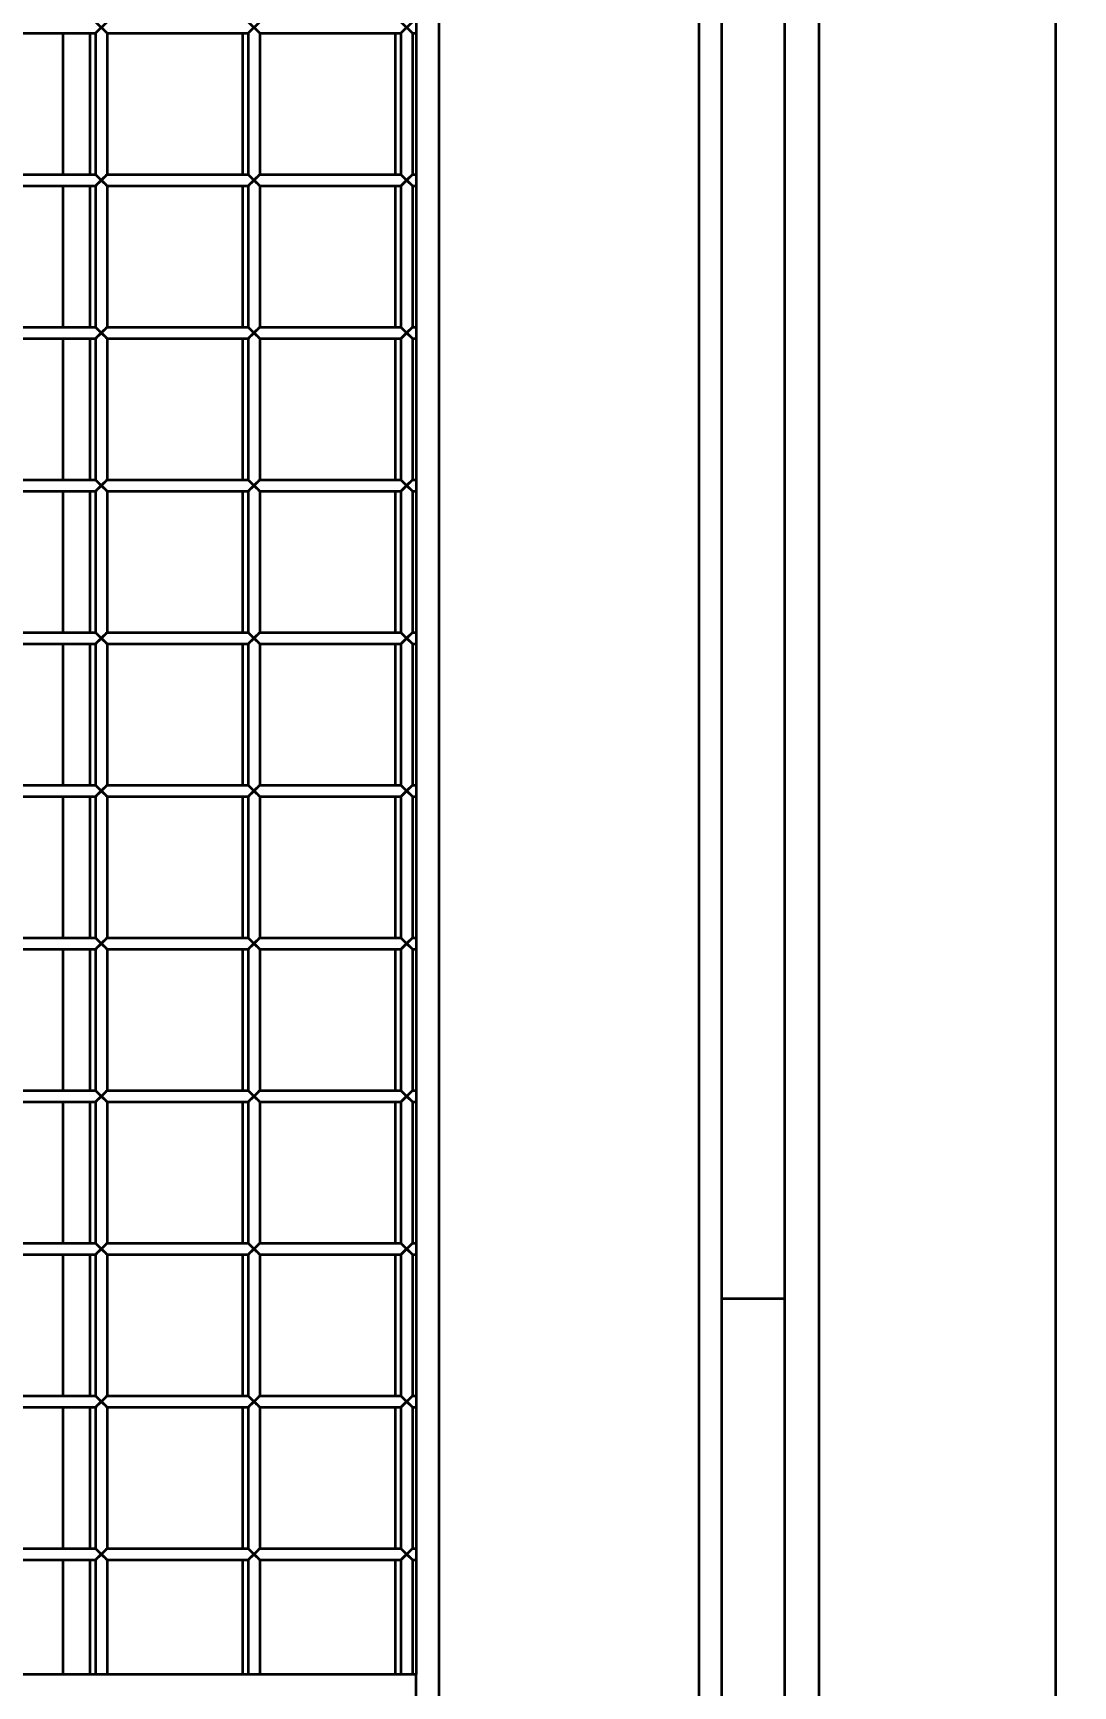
# Model space of a CAD drawing. Header units: millimetres. Extents: x 32496 to 166256, y 3504 to 23939.
# Drawn here: x 148195.3 to 148467.7, y 12488.8 to 12921.9 of the extents above; entities that cross this region are included whole.
import ezdxf

# ---------------------------------------------------------------- set-up
doc = ezdxf.new("R2010")
doc.units = ezdxf.units.MM
doc.header["$PDSIZE"] = -5
doc.layers.get('0').update_dxf_attribs({"lineweight": 35})
doc.layers.get('Defpoints').update_dxf_attribs({"lineweight": 18})
doc.layers.add('THICK', color=7, linetype='Continuous', lineweight=0)
doc.styles.add('TH_GBDIM', font='仿宋_GB2312.ttf', dxfattribs={"width": 0.8})
doc.dimstyles.new('TH_GBDIM', dxfattribs={"dimscale": 42, "dimtxt": 3, "dimasz": 3, "dimexe": 1.2, "dimexo": 0, "dimgap": 1, "dimtad": 1, "dimdec": 1, "dimdsep": 46, "dimtxsty": 'TH_GBDIM', "dimcen": 2.5, "dimdle": 252, "dimclrd": 4, "dimclre": 4, "dimclrt": 3, "dimadec": 0, "dimazin": 2, "dimtfac": 0.714286, "dimtdec": 1, "dimtmove": 0, "dimatfit": 3, "dimfxl": 1, "dimtolj": 1, "dimarcsym": 0})

# ---------------------------------------------------------------- blocks, each defined once
blk = doc.blocks.new('*D5866')
at = {"layer": 'Defpoints', "color": 0}
for p in [(146504.2, 13263.4), (152827.2, 12081.36), (152827.2, 11822.56)]:
    blk.add_point(p, dxfattribs=at)
at = {"layer": 'THICK', "color": 4, "linetype": 'Continuous', "lineweight": -2}
for p, q in [((146504.2, 13263.4), (146504.2, 11792.56)), ((152827.2, 12081.36), (152827.2, 11792.56)), ((146579.2, 11822.56), (152752.2, 11822.56))]:
    blk.add_line(p, q, dxfattribs=at)
at = {"layer": 'THICK', "color": 4}
for points in [[(146579.2, 11835.06), (146579.2, 11810.06), (146504.2, 11822.56)], [(152752.2, 11810.06), (152752.2, 11835.06), (152827.2, 11822.56)]]:
    blk.add_solid(points, dxfattribs=at)
at = {"layer": 'THICK', "color": 3, "lineweight": -3, "insert": (149665.7, 11885.26), "char_height": 75, "attachment_point": 5, "style": 'TH_GBDIM'}
blk.add_mtext('\\A1;About {\\A1;6323}', dxfattribs=at)
blk = doc.blocks.new('8-1250')
at = {"linetype": 'Continuous'}
for p, q in [((-133.13, -34671.29), (-133.13, -32152.29)), ((-300.63, -33789.43), (-300.63, -34414.79)), ((-294.63, -34433.17), (-294.63, -33790.41)), ((-226.63, -33799.29), (-226.63, -34424.29)), ((-220.63, -34424.29), (-220.63, -33799.29)), ((-204.13, -34424.29), (-204.13, -33799.29)), ((-195.13, -34424.29), (-195.13, -33799.29)), ((-384.63, -33981.79), (-381.63, -33984.79)), ((-384.63, -33984.79), (-381.63, -33981.79)), ((-344.63, -33981.79), (-341.63, -33984.79)), ((-344.63, -33984.79), (-341.63, -33981.79)), ((-304.63, -33981.79), (-301.63, -33984.79)), ((-304.63, -33984.79), (-301.63, -33981.79)), ((-421.63, -33984.79), (-384.63, -33984.79)), ((-393.13, -34021.79), (-393.13, -33984.79)), ((-386.13, -33984.79), (-386.13, -34021.79)), ((-384.63, -33984.79), (-384.63, -34021.79)), ((-381.63, -33984.79), (-344.63, -33984.79)), ((-381.63, -33984.79), (-381.63, -34021.79)), ((-346.13, -33984.79), (-346.13, -34021.79)), ((-344.63, -33984.79), (-344.63, -34021.79)), ((-341.63, -33984.79), (-304.63, -33984.79)), ((-341.63, -33984.79), (-341.63, -34021.79)), ((-306.13, -33984.79), (-306.13, -34021.79)), ((-304.63, -33984.79), (-304.63, -34021.79)), ((-301.63, -33984.79), (-300.63, -33984.79)), ((-301.63, -33984.79), (-301.63, -34021.79)), ((-421.63, -34021.79), (-384.63, -34021.79)), ((-421.63, -34024.79), (-384.63, -34024.79)), ((-393.13, -34061.79), (-393.13, -34024.79)), ((-386.13, -34024.79), (-386.13, -34061.79)), ((-384.63, -34021.79), (-381.63, -34024.79)), ((-384.63, -34024.79), (-381.63, -34021.79)), ((-384.63, -34024.79), (-384.63, -34061.79)), ((-381.63, -34021.79), (-344.63, -34021.79)), ((-381.63, -34024.79), (-344.63, -34024.79)), ((-381.63, -34024.79), (-381.63, -34061.79)), ((-346.13, -34024.79), (-346.13, -34061.79)), ((-344.63, -34021.79), (-341.63, -34024.79)), ((-344.63, -34024.79), (-341.63, -34021.79)), ((-344.63, -34024.79), (-344.63, -34061.79)), ((-341.63, -34021.79), (-304.63, -34021.79)), ((-341.63, -34024.79), (-304.63, -34024.79)), ((-341.63, -34024.79), (-341.63, -34061.79)), ((-306.13, -34024.79), (-306.13, -34061.79)), ((-304.63, -34021.79), (-301.63, -34024.79)), ((-304.63, -34024.79), (-301.63, -34021.79)), ((-304.63, -34024.79), (-304.63, -34061.79)), ((-301.63, -34021.79), (-300.63, -34021.79)), ((-301.63, -34024.79), (-300.63, -34024.79)), ((-301.63, -34024.79), (-301.63, -34061.79)), ((-421.63, -34061.79), (-384.63, -34061.79)), ((-384.63, -34061.79), (-381.63, -34064.79)), ((-384.63, -34064.79), (-381.63, -34061.79)), ((-381.63, -34061.79), (-344.63, -34061.79)), ((-344.63, -34061.79), (-341.63, -34064.79)), ((-344.63, -34064.79), (-341.63, -34061.79)), ((-341.63, -34061.79), (-304.63, -34061.79)), ((-304.63, -34061.79), (-301.63, -34064.79)), ((-304.63, -34064.79), (-301.63, -34061.79)), ((-301.63, -34061.79), (-300.63, -34061.79)), ((-421.63, -34064.79), (-384.63, -34064.79)), ((-393.13, -34101.79), (-393.13, -34064.79)), ((-386.13, -34064.79), (-386.13, -34101.79)), ((-384.63, -34064.79), (-384.63, -34101.79)), ((-381.63, -34064.79), (-344.63, -34064.79)), ((-381.63, -34064.79), (-381.63, -34101.79)), ((-346.13, -34064.79), (-346.13, -34101.79)), ((-344.63, -34064.79), (-344.63, -34101.79)), ((-341.63, -34064.79), (-304.63, -34064.79)), ((-341.63, -34064.79), (-341.63, -34101.79)), ((-306.13, -34064.79), (-306.13, -34101.79)), ((-304.63, -34064.79), (-304.63, -34101.79)), ((-301.63, -34064.79), (-300.63, -34064.79)), ((-301.63, -34064.79), (-301.63, -34101.79)), ((-421.63, -34101.79), (-384.63, -34101.79)), ((-384.63, -34101.79), (-381.63, -34104.79)), ((-384.63, -34104.79), (-381.63, -34101.79)), ((-381.63, -34101.79), (-344.63, -34101.79)), ((-344.63, -34101.79), (-341.63, -34104.79)), ((-344.63, -34104.79), (-341.63, -34101.79)), ((-341.63, -34101.79), (-304.63, -34101.79)), ((-304.63, -34101.79), (-301.63, -34104.79)), ((-304.63, -34104.79), (-301.63, -34101.79)), ((-301.63, -34101.79), (-300.63, -34101.79)), ((-421.63, -34104.79), (-384.63, -34104.79)), ((-393.13, -34141.79), (-393.13, -34104.79)), ((-386.13, -34104.79), (-386.13, -34141.79)), ((-384.63, -34104.79), (-384.63, -34141.79)), ((-381.63, -34104.79), (-344.63, -34104.79)), ((-381.63, -34104.79), (-381.63, -34141.79)), ((-346.13, -34104.79), (-346.13, -34141.79)), ((-344.63, -34104.79), (-344.63, -34141.79)), ((-341.63, -34104.79), (-304.63, -34104.79)), ((-341.63, -34104.79), (-341.63, -34141.79)), ((-306.13, -34104.79), (-306.13, -34141.79)), ((-304.63, -34104.79), (-304.63, -34141.79)), ((-301.63, -34104.79), (-300.63, -34104.79)), ((-301.63, -34104.79), (-301.63, -34141.79)), ((-421.63, -34141.79), (-384.63, -34141.79)), ((-384.63, -34141.79), (-381.63, -34144.79)), ((-384.63, -34144.79), (-381.63, -34141.79)), ((-381.63, -34141.79), (-344.63, -34141.79)), ((-344.63, -34141.79), (-341.63, -34144.79)), ((-344.63, -34144.79), (-341.63, -34141.79)), ((-341.63, -34141.79), (-304.63, -34141.79)), ((-304.63, -34141.79), (-301.63, -34144.79)), ((-304.63, -34144.79), (-301.63, -34141.79)), ((-301.63, -34141.79), (-300.63, -34141.79)), ((-421.63, -34144.79), (-384.63, -34144.79)), ((-393.13, -34181.79), (-393.13, -34144.79)), ((-386.13, -34144.79), (-386.13, -34181.79)), ((-384.63, -34144.79), (-384.63, -34181.79)), ((-381.63, -34144.79), (-344.63, -34144.79)), ((-381.63, -34144.79), (-381.63, -34181.79)), ((-346.13, -34144.79), (-346.13, -34181.79)), ((-344.63, -34144.79), (-344.63, -34181.79)), ((-341.63, -34144.79), (-304.63, -34144.79)), ((-341.63, -34144.79), (-341.63, -34181.79)), ((-306.13, -34144.79), (-306.13, -34181.79)), ((-304.63, -34144.79), (-304.63, -34181.79)), ((-301.63, -34144.79), (-300.63, -34144.79)), ((-301.63, -34144.79), (-301.63, -34181.79)), ((-421.63, -34181.79), (-384.63, -34181.79)), ((-421.63, -34184.79), (-384.63, -34184.79)), ((-393.13, -34221.79), (-393.13, -34184.79)), ((-386.13, -34184.79), (-386.13, -34221.79)), ((-384.63, -34181.79), (-381.63, -34184.79)), ((-384.63, -34184.79), (-381.63, -34181.79)), ((-384.63, -34184.79), (-384.63, -34221.79)), ((-381.63, -34181.79), (-344.63, -34181.79)), ((-381.63, -34184.79), (-344.63, -34184.79)), ((-381.63, -34184.79), (-381.63, -34221.79)), ((-346.13, -34184.79), (-346.13, -34221.79)), ((-344.63, -34181.79), (-341.63, -34184.79)), ((-344.63, -34184.79), (-341.63, -34181.79)), ((-344.63, -34184.79), (-344.63, -34221.79)), ((-341.63, -34181.79), (-304.63, -34181.79)), ((-341.63, -34184.79), (-304.63, -34184.79)), ((-341.63, -34184.79), (-341.63, -34221.79)), ((-306.13, -34184.79), (-306.13, -34221.79)), ((-304.63, -34181.79), (-301.63, -34184.79)), ((-304.63, -34184.79), (-301.63, -34181.79)), ((-304.63, -34184.79), (-304.63, -34221.79)), ((-301.63, -34181.79), (-300.63, -34181.79)), ((-301.63, -34184.79), (-300.63, -34184.79)), ((-301.63, -34184.79), (-301.63, -34221.79)), ((-421.63, -34221.79), (-384.63, -34221.79)), ((-384.63, -34221.79), (-381.63, -34224.79)), ((-384.63, -34224.79), (-381.63, -34221.79)), ((-381.63, -34221.79), (-344.63, -34221.79)), ((-344.63, -34221.79), (-341.63, -34224.79)), ((-344.63, -34224.79), (-341.63, -34221.79)), ((-341.63, -34221.79), (-304.63, -34221.79)), ((-304.63, -34221.79), (-301.63, -34224.79)), ((-304.63, -34224.79), (-301.63, -34221.79)), ((-301.63, -34221.79), (-300.63, -34221.79)), ((-421.63, -34224.79), (-384.63, -34224.79)), ((-393.13, -34261.79), (-393.13, -34224.79)), ((-386.13, -34224.79), (-386.13, -34261.79)), ((-384.63, -34224.79), (-384.63, -34261.79)), ((-381.63, -34224.79), (-344.63, -34224.79)), ((-381.63, -34224.79), (-381.63, -34261.79)), ((-346.13, -34224.79), (-346.13, -34261.79)), ((-344.63, -34224.79), (-344.63, -34261.79)), ((-341.63, -34224.79), (-304.63, -34224.79)), ((-341.63, -34224.79), (-341.63, -34261.79)), ((-306.13, -34224.79), (-306.13, -34261.79)), ((-304.63, -34224.79), (-304.63, -34261.79)), ((-301.63, -34224.79), (-300.63, -34224.79)), ((-301.63, -34224.79), (-301.63, -34261.79)), ((-421.63, -34261.79), (-384.63, -34261.79)), ((-384.63, -34261.79), (-381.63, -34264.79)), ((-384.63, -34264.79), (-381.63, -34261.79)), ((-381.63, -34261.79), (-344.63, -34261.79)), ((-344.63, -34261.79), (-341.63, -34264.79)), ((-344.63, -34264.79), (-341.63, -34261.79)), ((-341.63, -34261.79), (-304.63, -34261.79)), ((-304.63, -34261.79), (-301.63, -34264.79)), ((-304.63, -34264.79), (-301.63, -34261.79)), ((-301.63, -34261.79), (-300.63, -34261.79)), ((-421.63, -34264.79), (-384.63, -34264.79)), ((-393.13, -34301.79), (-393.13, -34264.79)), ((-386.13, -34264.79), (-386.13, -34301.79)), ((-384.63, -34264.79), (-384.63, -34301.79)), ((-381.63, -34264.79), (-344.63, -34264.79)), ((-381.63, -34264.79), (-381.63, -34301.79)), ((-346.13, -34264.79), (-346.13, -34301.79)), ((-344.63, -34264.79), (-344.63, -34301.79)), ((-341.63, -34264.79), (-304.63, -34264.79)), ((-341.63, -34264.79), (-341.63, -34301.79)), ((-306.13, -34264.79), (-306.13, -34301.79)), ((-304.63, -34264.79), (-304.63, -34301.79)), ((-301.63, -34264.79), (-300.63, -34264.79)), ((-301.63, -34264.79), (-301.63, -34301.79)), ((-421.63, -34301.79), (-384.63, -34301.79)), ((-384.63, -34301.79), (-381.63, -34304.79)), ((-384.63, -34304.79), (-381.63, -34301.79)), ((-381.63, -34301.79), (-344.63, -34301.79)), ((-344.63, -34301.79), (-341.63, -34304.79)), ((-344.63, -34304.79), (-341.63, -34301.79)), ((-341.63, -34301.79), (-304.63, -34301.79)), ((-304.63, -34301.79), (-301.63, -34304.79)), ((-304.63, -34304.79), (-301.63, -34301.79)), ((-301.63, -34301.79), (-300.63, -34301.79)), ((-421.63, -34304.79), (-384.63, -34304.79)), ((-393.13, -34341.79), (-393.13, -34304.79)), ((-386.13, -34304.79), (-386.13, -34341.79)), ((-384.63, -34304.79), (-384.63, -34341.79)), ((-381.63, -34304.79), (-344.63, -34304.79)), ((-381.63, -34304.79), (-381.63, -34341.79)), ((-346.13, -34304.79), (-346.13, -34341.79)), ((-344.63, -34304.79), (-344.63, -34341.79)), ((-341.63, -34304.79), (-304.63, -34304.79)), ((-341.63, -34304.79), (-341.63, -34341.79)), ((-306.13, -34304.79), (-306.13, -34341.79)), ((-304.63, -34304.79), (-304.63, -34341.79)), ((-301.63, -34304.79), (-300.63, -34304.79)), ((-301.63, -34304.79), (-301.63, -34341.79)), ((-220.63, -34316.29), (-204.13, -34316.29)), ((-421.63, -34341.79), (-384.63, -34341.79)), ((-421.63, -34344.79), (-384.63, -34344.79)), ((-393.13, -34381.79), (-393.13, -34344.79)), ((-386.13, -34344.79), (-386.13, -34381.79)), ((-384.63, -34341.79), (-381.63, -34344.79)), ((-384.63, -34344.79), (-381.63, -34341.79)), ((-384.63, -34344.79), (-384.63, -34381.79)), ((-381.63, -34341.79), (-344.63, -34341.79)), ((-381.63, -34344.79), (-344.63, -34344.79)), ((-381.63, -34344.79), (-381.63, -34381.79)), ((-346.13, -34344.79), (-346.13, -34381.79)), ((-344.63, -34341.79), (-341.63, -34344.79)), ((-344.63, -34344.79), (-341.63, -34341.79)), ((-344.63, -34344.79), (-344.63, -34381.79)), ((-341.63, -34341.79), (-304.63, -34341.79)), ((-341.63, -34344.79), (-304.63, -34344.79)), ((-341.63, -34344.79), (-341.63, -34381.79)), ((-306.13, -34344.79), (-306.13, -34381.79)), ((-304.63, -34341.79), (-301.63, -34344.79)), ((-304.63, -34344.79), (-301.63, -34341.79)), ((-304.63, -34344.79), (-304.63, -34381.79)), ((-301.63, -34341.79), (-300.63, -34341.79)), ((-301.63, -34344.79), (-300.63, -34344.79)), ((-301.63, -34344.79), (-301.63, -34381.79)), ((-421.63, -34381.79), (-384.63, -34381.79)), ((-384.63, -34381.79), (-381.63, -34384.79)), ((-384.63, -34384.79), (-381.63, -34381.79)), ((-381.63, -34381.79), (-344.63, -34381.79)), ((-344.63, -34381.79), (-341.63, -34384.79)), ((-344.63, -34384.79), (-341.63, -34381.79)), ((-341.63, -34381.79), (-304.63, -34381.79)), ((-304.63, -34381.79), (-301.63, -34384.79)), ((-304.63, -34384.79), (-301.63, -34381.79)), ((-301.63, -34381.79), (-300.63, -34381.79)), ((-421.63, -34384.79), (-384.63, -34384.79)), ((-393.13, -34414.79), (-393.13, -34384.79)), ((-386.13, -34384.79), (-386.13, -34414.79)), ((-384.63, -34384.79), (-384.63, -34414.79)), ((-381.63, -34384.79), (-344.63, -34384.79)), ((-381.63, -34384.79), (-381.63, -34414.79)), ((-346.13, -34384.79), (-346.13, -34414.79)), ((-344.63, -34384.79), (-344.63, -34414.79)), ((-341.63, -34384.79), (-304.63, -34384.79)), ((-341.63, -34384.79), (-341.63, -34414.79)), ((-306.13, -34384.79), (-306.13, -34414.79)), ((-304.63, -34384.79), (-304.63, -34414.79)), ((-301.63, -34384.79), (-300.63, -34384.79)), ((-301.63, -34384.79), (-301.63, -34414.79)), ((-300.63, -34414.79), (-926.63, -34414.79)), ((-300.63, -34434.15), (-300.63, -34414.79))]:
    blk.add_line(p, q, dxfattribs=at)
for points in [[(-384.63, -34021.79), (-384.2, -34022.22), (-383.71, -34022.71), (-382.54, -34023.88)], [(-383.13, -34023.29), (-383.72, -34023.88), (-384.19, -34024.35), (-384.51, -34024.67)], [(-383.13, -34023.29), (-382.54, -34022.7), (-382.07, -34022.23), (-381.74, -34021.9)], [(-381.74, -34024.67), (-382.07, -34024.35), (-382.54, -34023.88)], [(-344.63, -34021.79), (-344.2, -34022.22), (-343.71, -34022.71), (-342.54, -34023.88)], [(-343.13, -34023.29), (-343.72, -34023.88), (-344.19, -34024.35), (-344.51, -34024.67)], [(-343.13, -34023.29), (-342.54, -34022.7), (-342.07, -34022.23), (-341.74, -34021.9)], [(-341.74, -34024.67), (-342.07, -34024.35), (-342.54, -34023.88)], [(-304.63, -34021.79), (-304.2, -34022.22), (-303.71, -34022.71), (-302.54, -34023.88)], [(-303.13, -34023.29), (-303.72, -34023.88), (-304.19, -34024.35), (-304.51, -34024.67)], [(-303.13, -34023.29), (-302.54, -34022.7), (-302.07, -34022.23), (-301.74, -34021.9)], [(-301.74, -34024.67), (-302.07, -34024.35), (-302.54, -34023.88)], [(-384.63, -34061.79), (-384.2, -34062.22), (-383.71, -34062.71), (-382.54, -34063.88)], [(-383.13, -34063.29), (-383.72, -34063.88), (-384.19, -34064.35), (-384.51, -34064.67)], [(-383.13, -34063.29), (-382.54, -34062.7), (-382.07, -34062.23), (-381.74, -34061.9)], [(-381.74, -34064.67), (-382.07, -34064.35), (-382.54, -34063.88)], [(-344.63, -34061.79), (-344.2, -34062.22), (-343.71, -34062.71), (-342.54, -34063.88)], [(-343.13, -34063.29), (-343.72, -34063.88), (-344.19, -34064.35), (-344.51, -34064.67)], [(-343.13, -34063.29), (-342.54, -34062.7), (-342.07, -34062.23), (-341.74, -34061.9)], [(-341.74, -34064.67), (-342.07, -34064.35), (-342.54, -34063.88)], [(-304.63, -34061.79), (-304.2, -34062.22), (-303.71, -34062.71), (-302.54, -34063.88)], [(-303.13, -34063.29), (-303.72, -34063.88), (-304.19, -34064.35), (-304.51, -34064.67)], [(-303.13, -34063.29), (-302.54, -34062.7), (-302.07, -34062.23), (-301.74, -34061.9)], [(-301.74, -34064.67), (-302.07, -34064.35), (-302.54, -34063.88)], [(-384.63, -34101.79), (-384.2, -34102.22), (-383.71, -34102.71), (-382.54, -34103.88)], [(-383.13, -34103.29), (-382.54, -34102.7), (-382.07, -34102.23), (-381.74, -34101.9)], [(-344.63, -34101.79), (-344.2, -34102.22), (-343.71, -34102.71), (-342.54, -34103.88)], [(-343.13, -34103.29), (-342.54, -34102.7), (-342.07, -34102.23), (-341.74, -34101.9)], [(-304.63, -34101.79), (-304.2, -34102.22), (-303.71, -34102.71), (-302.54, -34103.88)], [(-303.13, -34103.29), (-302.54, -34102.7), (-302.07, -34102.23), (-301.74, -34101.9)], [(-383.13, -34103.29), (-383.72, -34103.88), (-384.19, -34104.35), (-384.51, -34104.67)], [(-381.74, -34104.67), (-382.07, -34104.35), (-382.54, -34103.88)], [(-343.13, -34103.29), (-343.72, -34103.88), (-344.19, -34104.35), (-344.51, -34104.67)], [(-341.74, -34104.67), (-342.07, -34104.35), (-342.54, -34103.88)], [(-303.13, -34103.29), (-303.72, -34103.88), (-304.19, -34104.35), (-304.51, -34104.67)], [(-301.74, -34104.67), (-302.07, -34104.35), (-302.54, -34103.88)], [(-384.63, -34141.79), (-384.2, -34142.22), (-383.71, -34142.71), (-382.54, -34143.88)], [(-383.13, -34143.29), (-382.54, -34142.7), (-382.07, -34142.23), (-381.74, -34141.9)], [(-344.63, -34141.79), (-344.2, -34142.22), (-343.71, -34142.71), (-342.54, -34143.88)], [(-343.13, -34143.29), (-342.54, -34142.7), (-342.07, -34142.23), (-341.74, -34141.9)], [(-304.63, -34141.79), (-304.2, -34142.22), (-303.71, -34142.71), (-302.54, -34143.88)], [(-303.13, -34143.29), (-302.54, -34142.7), (-302.07, -34142.23), (-301.74, -34141.9)], [(-383.13, -34143.29), (-383.72, -34143.88), (-384.19, -34144.35), (-384.51, -34144.67)], [(-381.74, -34144.67), (-382.07, -34144.35), (-382.54, -34143.88)], [(-343.13, -34143.29), (-343.72, -34143.88), (-344.19, -34144.35), (-344.51, -34144.67)], [(-341.74, -34144.67), (-342.07, -34144.35), (-342.54, -34143.88)], [(-303.13, -34143.29), (-303.72, -34143.88), (-304.19, -34144.35), (-304.51, -34144.67)], [(-301.74, -34144.67), (-302.07, -34144.35), (-302.54, -34143.88)], [(-384.63, -34181.79), (-384.2, -34182.22), (-383.71, -34182.71), (-382.54, -34183.88)], [(-383.13, -34183.29), (-383.72, -34183.88), (-384.19, -34184.35), (-384.51, -34184.67)], [(-383.13, -34183.29), (-382.54, -34182.7), (-382.07, -34182.23), (-381.74, -34181.9)], [(-381.74, -34184.67), (-382.07, -34184.35), (-382.54, -34183.88)], [(-344.63, -34181.79), (-344.2, -34182.22), (-343.71, -34182.71), (-342.54, -34183.88)], [(-343.13, -34183.29), (-343.72, -34183.88), (-344.19, -34184.35), (-344.51, -34184.67)], [(-343.13, -34183.29), (-342.54, -34182.7), (-342.07, -34182.23), (-341.74, -34181.9)], [(-341.74, -34184.67), (-342.07, -34184.35), (-342.54, -34183.88)], [(-304.63, -34181.79), (-304.2, -34182.22), (-303.71, -34182.71), (-302.54, -34183.88)], [(-303.13, -34183.29), (-303.72, -34183.88), (-304.19, -34184.35), (-304.51, -34184.67)], [(-303.13, -34183.29), (-302.54, -34182.7), (-302.07, -34182.23), (-301.74, -34181.9)], [(-301.74, -34184.67), (-302.07, -34184.35), (-302.54, -34183.88)], [(-384.63, -34221.79), (-384.2, -34222.22), (-383.71, -34222.71), (-382.54, -34223.88)], [(-383.13, -34223.29), (-383.72, -34223.88), (-384.19, -34224.35), (-384.51, -34224.67)], [(-383.13, -34223.29), (-382.54, -34222.7), (-382.07, -34222.23), (-381.74, -34221.9)], [(-381.74, -34224.67), (-382.07, -34224.35), (-382.54, -34223.88)], [(-344.63, -34221.79), (-344.2, -34222.22), (-343.71, -34222.71), (-342.54, -34223.88)], [(-343.13, -34223.29), (-343.72, -34223.88), (-344.19, -34224.35), (-344.51, -34224.67)], [(-343.13, -34223.29), (-342.54, -34222.7), (-342.07, -34222.23), (-341.74, -34221.9)], [(-341.74, -34224.67), (-342.07, -34224.35), (-342.54, -34223.88)], [(-304.63, -34221.79), (-304.2, -34222.22), (-303.71, -34222.71), (-302.54, -34223.88)], [(-303.13, -34223.29), (-303.72, -34223.88), (-304.19, -34224.35), (-304.51, -34224.67)], [(-303.13, -34223.29), (-302.54, -34222.7), (-302.07, -34222.23), (-301.74, -34221.9)], [(-301.74, -34224.67), (-302.07, -34224.35), (-302.54, -34223.88)], [(-384.63, -34261.79), (-384.2, -34262.22), (-383.71, -34262.71), (-382.54, -34263.88)], [(-383.13, -34263.29), (-383.72, -34263.88), (-384.19, -34264.35), (-384.51, -34264.67)], [(-383.13, -34263.29), (-382.54, -34262.7), (-382.07, -34262.23), (-381.74, -34261.9)], [(-344.63, -34261.79), (-344.2, -34262.22), (-343.71, -34262.71), (-342.54, -34263.88)], [(-343.13, -34263.29), (-343.72, -34263.88), (-344.19, -34264.35), (-344.51, -34264.67)], [(-343.13, -34263.29), (-342.54, -34262.7), (-342.07, -34262.23), (-341.74, -34261.9)], [(-304.63, -34261.79), (-304.2, -34262.22), (-303.71, -34262.71), (-302.54, -34263.88)], [(-303.13, -34263.29), (-303.72, -34263.88), (-304.19, -34264.35), (-304.51, -34264.67)], [(-303.13, -34263.29), (-302.54, -34262.7), (-302.07, -34262.23), (-301.74, -34261.9)], [(-381.74, -34264.67), (-382.07, -34264.35), (-382.54, -34263.88)], [(-341.74, -34264.67), (-342.07, -34264.35), (-342.54, -34263.88)], [(-301.74, -34264.67), (-302.07, -34264.35), (-302.54, -34263.88)], [(-384.63, -34301.79), (-384.2, -34302.22), (-383.71, -34302.71), (-382.54, -34303.88)], [(-383.13, -34303.29), (-382.54, -34302.7), (-382.07, -34302.23), (-381.74, -34301.9)], [(-344.63, -34301.79), (-344.2, -34302.22), (-343.71, -34302.71), (-342.54, -34303.88)], [(-343.13, -34303.29), (-342.54, -34302.7), (-342.07, -34302.23), (-341.74, -34301.9)], [(-304.63, -34301.79), (-304.2, -34302.22), (-303.71, -34302.71), (-302.54, -34303.88)], [(-303.13, -34303.29), (-302.54, -34302.7), (-302.07, -34302.23), (-301.74, -34301.9)], [(-383.13, -34303.29), (-383.72, -34303.88), (-384.19, -34304.35), (-384.51, -34304.67)], [(-381.74, -34304.67), (-382.07, -34304.35), (-382.54, -34303.88)], [(-343.13, -34303.29), (-343.72, -34303.88), (-344.19, -34304.35), (-344.51, -34304.67)], [(-341.74, -34304.67), (-342.07, -34304.35), (-342.54, -34303.88)], [(-303.13, -34303.29), (-303.72, -34303.88), (-304.19, -34304.35), (-304.51, -34304.67)], [(-301.74, -34304.67), (-302.07, -34304.35), (-302.54, -34303.88)], [(-384.63, -34341.79), (-384.2, -34342.22), (-383.71, -34342.71), (-382.54, -34343.88)], [(-383.13, -34343.29), (-383.72, -34343.88), (-384.19, -34344.35), (-384.51, -34344.67)], [(-383.13, -34343.29), (-382.54, -34342.7), (-382.07, -34342.23), (-381.74, -34341.9)], [(-381.74, -34344.67), (-382.07, -34344.35), (-382.54, -34343.88)], [(-344.63, -34341.79), (-344.2, -34342.22), (-343.71, -34342.71), (-342.54, -34343.88)], [(-343.13, -34343.29), (-343.72, -34343.88), (-344.19, -34344.35), (-344.51, -34344.67)], [(-343.13, -34343.29), (-342.54, -34342.7), (-342.07, -34342.23), (-341.74, -34341.9)], [(-341.74, -34344.67), (-342.07, -34344.35), (-342.54, -34343.88)], [(-304.63, -34341.79), (-304.2, -34342.22), (-303.71, -34342.71), (-302.54, -34343.88)], [(-303.13, -34343.29), (-303.72, -34343.88), (-304.19, -34344.35), (-304.51, -34344.67)], [(-303.13, -34343.29), (-302.54, -34342.7), (-302.07, -34342.23), (-301.74, -34341.9)], [(-301.74, -34344.67), (-302.07, -34344.35), (-302.54, -34343.88)], [(-384.63, -34381.79), (-384.2, -34382.22), (-383.71, -34382.71), (-382.54, -34383.88)], [(-383.13, -34383.29), (-383.72, -34383.88), (-384.19, -34384.35), (-384.51, -34384.67)], [(-383.13, -34383.29), (-382.54, -34382.7), (-382.07, -34382.23), (-381.74, -34381.9)], [(-381.74, -34384.67), (-382.07, -34384.35), (-382.54, -34383.88)], [(-344.63, -34381.79), (-344.2, -34382.22), (-343.71, -34382.71), (-342.54, -34383.88)], [(-343.13, -34383.29), (-343.72, -34383.88), (-344.19, -34384.35), (-344.51, -34384.67)], [(-343.13, -34383.29), (-342.54, -34382.7), (-342.07, -34382.23), (-341.74, -34381.9)], [(-341.74, -34384.67), (-342.07, -34384.35), (-342.54, -34383.88)], [(-304.63, -34381.79), (-304.2, -34382.22), (-303.71, -34382.71), (-302.54, -34383.88)], [(-303.13, -34383.29), (-303.72, -34383.88), (-304.19, -34384.35), (-304.51, -34384.67)], [(-303.13, -34383.29), (-302.54, -34382.7), (-302.07, -34382.23), (-301.74, -34381.9)], [(-301.74, -34384.67), (-302.07, -34384.35), (-302.54, -34383.88)]]:
    blk.add_lwpolyline(points, dxfattribs=at)

msp = doc.modelspace()

# ---------------------------------------------------------------- block references
at = {"color": 6}
msp.add_blockref('8-1250', (148596.331, 46906.597), dxfattribs=at)

# ---------------------------------------------------------------- dimensions: what is measured, and where the dimension line sits
at = {"layer": 'THICK', "lineweight": -3}
dim = msp.add_linear_dim(base=(152827.204, 11822.556), p1=(146504.204, 13263.4), p2=(152827.204, 12081.363), text='About {\\A1;<>}', dimstyle='TH_GBDIM', override={"dimscale": 25, "dimtxsty": 'TH_GBDIM', "dimarcsym": 2}, dxfattribs=at)
dim.commit()
dim.dimension.update_dxf_attribs({"geometry": '*D5866', "text_midpoint": (149665.704, 11885.258)})

doc.saveas('drawing.dxf')
